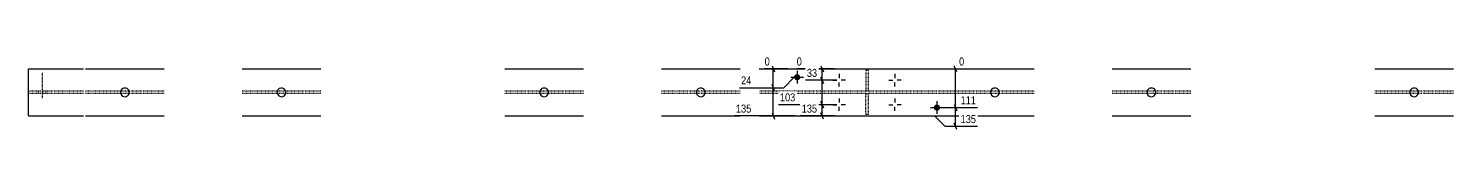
# Model space of a CAD drawing. Header units: millimetres. Extents: x 29 to 28898, y 10 to 1823.
# Drawn here: x 10552 to 14631, y 14 to 227 of the extents above; entities that cross this region are included whole.
import ezdxf

# ---------------------------------------------------------------- set-up
doc = ezdxf.new("R2010")
doc.units = ezdxf.units.MM
doc.linetypes.add('DXK_LINE_DOT2', pattern=[3.9198, 1.9599, -1.9599])
doc.layers.add('MÅLSÆTNING', color=7, linetype='Continuous')
doc.layers.add('STÅL', color=7, linetype='Continuous')
doc.styles.add('Arial Narrow', font='ARIALN.TTF', dxfattribs={"height": 0.2})

msp = doc.modelspace()

# ---------------------------------------------------------------- hatches: boundary and pattern name
at = {"layer": 'STÅL', "linetype": 'Continuous'}
for points in [[(12761.3, 164.4, -1), (12743.3, 164.4, -1)], [(13161.3, 77.4, -1), (13143.3, 77.4, -1)]]:
    msp.add_hatch(color=96, dxfattribs=at).paths.add_polyline_path(points)

# ---------------------------------------------------------------- linework, layer by layer
at = {"layer": 'MÅLSÆTNING', "color": 7, "linetype": 'Continuous'}
for p, q in [((12680.5, 197.4), (12687.7, 179.4)), ((12684.1, 134.4), (12684.1, 188.4)), ((12714.1, 134.4), (12744.1, 164.4)), ((12714.1, 134.4), (12744.1, 164.4)), ((12744.1, 164.4), (12746.3, 164.4)), ((12744.1, 164.4), (12746.3, 164.4)), ((12859.6, 188.4), (12751.1, 188.4)), ((12820.3, 197.4), (12827.5, 179.4)), ((12827.5, 146.7), (12820.3, 164.7)), ((12820.3, 164.7), (12827.5, 146.7)), ((12823.9, 155.7), (12823.9, 188.4)), ((13156.2, 188.4), (13230.5, 188.4)), ((13209.2, 179.4), (13202, 197.4)), ((13205.6, 77.4), (13205.6, 188.4)), ((12587.4, 134.4), (12714.1, 134.4)), ((12587.4, 134.4), (12714.1, 134.4)), ((12687.7, 125.4), (12680.5, 143.4)), ((12687.7, 125.4), (12680.5, 143.4)), ((12684.1, 53.4), (12684.1, 134.4)), ((12866.3, 155.7), (12775.7, 155.7)), ((12866.3, 155.7), (12775.7, 155.7)), ((12823.9, 85.7), (12823.9, 155.7)), ((12866.3, 85.7), (12698.7, 85.7)), ((12866.3, 85.7), (12698.7, 85.7)), ((12827.5, 76.7), (12820.3, 94.7)), ((12820.3, 94.7), (12827.5, 76.7)), ((12823.9, 53.4), (12823.9, 85.7)), ((13202, 86.4), (13209.2, 68.4)), ((13202, 86.4), (13209.2, 68.4)), ((12746.3, 53.4), (12572.8, 53.4)), ((12680.5, 62.4), (12687.7, 44.4)), ((12859.1, 53.4), (12761.1, 53.4)), ((12827.5, 44.4), (12820.3, 62.4)), ((13175.6, 23.4), (13145.6, 53.4)), ((13145.6, 53.4), (13190.4, 53.4)), ((13158.3, 77.4), (13268.5, 77.4)), ((13158.3, 77.4), (13268.5, 77.4)), ((13205.6, 23.4), (13205.6, 77.4)), ((13268.5, 23.4), (13175.6, 23.4)), ((13209.2, 14.4), (13202, 32.4))]:
    msp.add_line(p, q, dxfattribs=at)
at = {"layer": 'STÅL', "color": 2, "linetype": 'Continuous'}
for p, q in [((10552.3, 188.4), (10709.6, 188.4)), ((10552.3, 53.4), (10552.3, 188.4)), ((10715.8, 188.4), (10940.8, 188.4)), ((11163.8, 188.4), (11388.8, 188.4)), ((11915.8, 188.4), (12140.8, 188.4)), ((12363.8, 188.4), (12588.8, 188.4)), ((12643.3, 188.4), (13430.8, 188.4)), ((13653.8, 188.4), (13878.8, 188.4)), ((14405.8, 188.4), (14630.8, 188.4)), ((10552.3, 53.4), (10709.6, 53.4)), ((10715.8, 53.4), (10940.8, 53.4)), ((11163.8, 53.4), (11388.8, 53.4)), ((11915.8, 53.4), (12140.8, 53.4)), ((12363.8, 53.4), (12588.8, 53.4)), ((12643.3, 53.4), (13430.8, 53.4)), ((13653.8, 53.4), (13878.8, 53.4)), ((14405.8, 53.4), (14630.8, 53.4))]:
    msp.add_line(p, q, dxfattribs=at)
at = {"layer": 'STÅL', "color": 96, "linetype": 'DXK_LINE_DOT2'}
for p, q in [((10592.3, 104.6), (10592.3, 177.6)), ((10581.3, 117.6), (10581.3, 124.2)), ((10603.3, 117.6), (10603.3, 124.2))]:
    msp.add_line(p, q, dxfattribs=at)
at = {"layer": 'STÅL', "color": 96, "linetype": 'Continuous'}
for p, q in [((12734.3, 164.4), (12770.3, 164.4)), ((12752.3, 182.4), (12752.3, 146.4)), ((12872.3, 173.7), (12872.3, 161.7)), ((13032.3, 173.7), (13032.3, 161.7)), ((12854.3, 155.7), (12866.3, 155.7)), ((12872.3, 137.7), (12872.3, 149.7)), ((12890.3, 155.7), (12878.3, 155.7)), ((13014.3, 155.7), (13026.3, 155.7)), ((13032.3, 137.7), (13032.3, 149.7)), ((13050.3, 155.7), (13038.3, 155.7)), ((12854.3, 85.7), (12866.3, 85.7)), ((12872.3, 103.7), (12872.3, 91.7)), ((12890.3, 85.7), (12878.3, 85.7)), ((13014.3, 85.7), (13026.3, 85.7)), ((13032.3, 103.7), (13032.3, 91.7)), ((13050.3, 85.7), (13038.3, 85.7)), ((13152.3, 95.4), (13152.3, 59.4)), ((12872.3, 67.7), (12872.3, 79.7)), ((13032.3, 67.7), (13032.3, 79.7)), ((13134.3, 77.4), (13170.3, 77.4))]:
    msp.add_line(p, q, dxfattribs=at)
at = {"layer": 'STÅL', "color": 7, "linetype": 'DXK_LINE_DOT2'}
for p, q in [((12955.3, 184.2), (12949.3, 184.2)), ((12949.3, 184.2), (12949.3, 124.2)), ((12955.3, 184.2), (12955.3, 124.2)), ((10709.6, 124.2), (10552.3, 124.2)), ((10940.8, 124.2), (10715.8, 124.2)), ((11388.8, 124.2), (11163.8, 124.2)), ((12140.8, 124.2), (11915.8, 124.2)), ((12588.8, 124.2), (12363.8, 124.2)), ((12949.3, 124.2), (12643.3, 124.2)), ((12955.3, 124.2), (12949.3, 124.2)), ((13430.8, 124.2), (12955.3, 124.2)), ((13878.8, 124.2), (13653.8, 124.2)), ((14630.8, 124.2), (14405.8, 124.2)), ((10709.6, 117.6), (10552.3, 117.6)), ((10940.8, 117.6), (10715.8, 117.6)), ((11388.8, 117.6), (11163.8, 117.6)), ((12140.8, 117.6), (11915.8, 117.6)), ((12588.8, 117.6), (12363.8, 117.6)), ((12949.3, 117.6), (12643.3, 117.6)), ((12949.3, 57.6), (12949.3, 117.6)), ((12949.3, 117.6), (12955.3, 117.6)), ((12955.3, 117.6), (12955.3, 57.6)), ((13430.8, 117.6), (12955.3, 117.6)), ((13878.8, 117.6), (13653.8, 117.6)), ((14630.8, 117.6), (14405.8, 117.6)), ((12955.3, 57.6), (12949.3, 57.6))]:
    msp.add_line(p, q, dxfattribs=at)
at = {"layer": 'STÅL', "color": 2, "linetype": 'Continuous'}
for centre, start, end in [((10828.3, 120.9), 150.3737, 330.3737), ((10828.3, 120.9), 330.3737, 150.3737), ((11276.3, 120.9), 120.3737, 300.3737), ((11276.3, 120.9), 300.3737, 120.3737), ((12028.3, 120.9), 150.3737, 330.3737), ((12028.3, 120.9), 330.3737, 150.3737), ((12476.3, 120.9), 120.3737, 300.3737), ((12476.3, 120.9), 300.3737, 120.3737), ((13318.3, 120.9), 150.3737, 330.3737), ((13318.3, 120.9), 330.3737, 150.3737), ((13766.3, 120.9), 150.3737, 330.3737), ((13766.3, 120.9), 330.3737, 150.3737), ((14518.3, 120.9), 150.3737, 330.3737), ((14518.3, 120.9), 330.3737, 150.3737)]:
    msp.add_arc(centre, 12.5, start, end, dxfattribs=at)

# ---------------------------------------------------------------- next in the draw order: wipeouts: each hides what was drawn before it
at = {"color": 0, "linetype": 'Continuous'}
for points in [[(12770.5, 193.2), (12770.5, 226.8), (12746.3, 226.8), (12746.3, 193.2)], [(13235.3, 193.2), (13235.3, 226.8), (13211, 226.8), (13211, 193.2)], [(12751.7, 90.5), (12751.7, 124.1), (12698.2, 124.1), (12698.2, 90.5)], [(12674.3, 58.2), (12674.3, 91.8), (12572.3, 91.8), (12572.3, 58.2)], [(13268.9, 82.2), (13268.9, 115.8), (13215.4, 115.8), (13215.4, 82.2)], [(13268.9, 28.2), (13268.9, 61.8), (13215.4, 61.8), (13215.4, 28.2)]]:
    msp.add_wipeout(points, dxfattribs=at).dxf.layer = 'MÅLSÆTNING'

# ---------------------------------------------------------------- next in the draw order: linework, layer by layer
at = {"layer": 'MÅLSÆTNING', "color": 7, "linetype": 'Continuous'}
msp.add_line((12726.9, 188.4), (12659.3, 188.4), dxfattribs=at)

# ---------------------------------------------------------------- next in the draw order: texts
at = {"layer": 'MÅLSÆTNING', "color": 3, "linetype": 'Continuous', "style": 'Arial Narrow'}
for s, height, p in [('0', 22.9, (12751.1, 198)), ('0', 22.9, (13215.8, 198)), ('135', 22.91, (12577.1, 63)), ('111', 22.91, (13220.2, 87)), ('135', 22.91, (13220.2, 33))]:
    msp.add_text(s, height=height, dxfattribs=at).set_placement(p)

# ---------------------------------------------------------------- next in the draw order: wipeouts: each hides what was drawn before it
at = {"color": 0, "linetype": 'Continuous'}
msp.add_wipeout([(12814.1, 58.2), (12814.1, 91.8), (12760.6, 91.8), (12760.6, 58.2)], dxfattribs=at).dxf.layer = 'MÅLSÆTNING'

# ---------------------------------------------------------------- next in the draw order: texts
at = {"layer": 'MÅLSÆTNING', "color": 3, "linetype": 'Continuous', "style": 'Arial Narrow'}
for s, p in [('103', (12703, 95.3)), ('135', (12765.4, 63))]:
    msp.add_text(s, height=22.91, dxfattribs=at).set_placement(p)

# ---------------------------------------------------------------- next in the draw order: wipeouts: each hides what was drawn before it
at = {"color": 0, "linetype": 'Continuous'}
for points in [[(12678.7, 193.2), (12678.7, 226.8), (12654.5, 226.8), (12654.5, 193.2)], [(12674.3, 139.2), (12674.3, 172.8), (12587, 172.8), (12587, 139.2)], [(12814.1, 160.5), (12814.1, 194.1), (12775.3, 194.1), (12775.3, 160.5)]]:
    msp.add_wipeout(points, dxfattribs=at).dxf.layer = 'MÅLSÆTNING'

# ---------------------------------------------------------------- next in the draw order: texts
at = {"layer": 'MÅLSÆTNING', "color": 3, "linetype": 'Continuous', "style": 'Arial Narrow'}
for s, height, p in [('0', 22.9, (12659.3, 198)), ('24', 22.91, (12591.8, 144)), ('33', 22.91, (12780.1, 165.3))]:
    msp.add_text(s, height=height, dxfattribs=at).set_placement(p)

doc.saveas('drawing.dxf')
